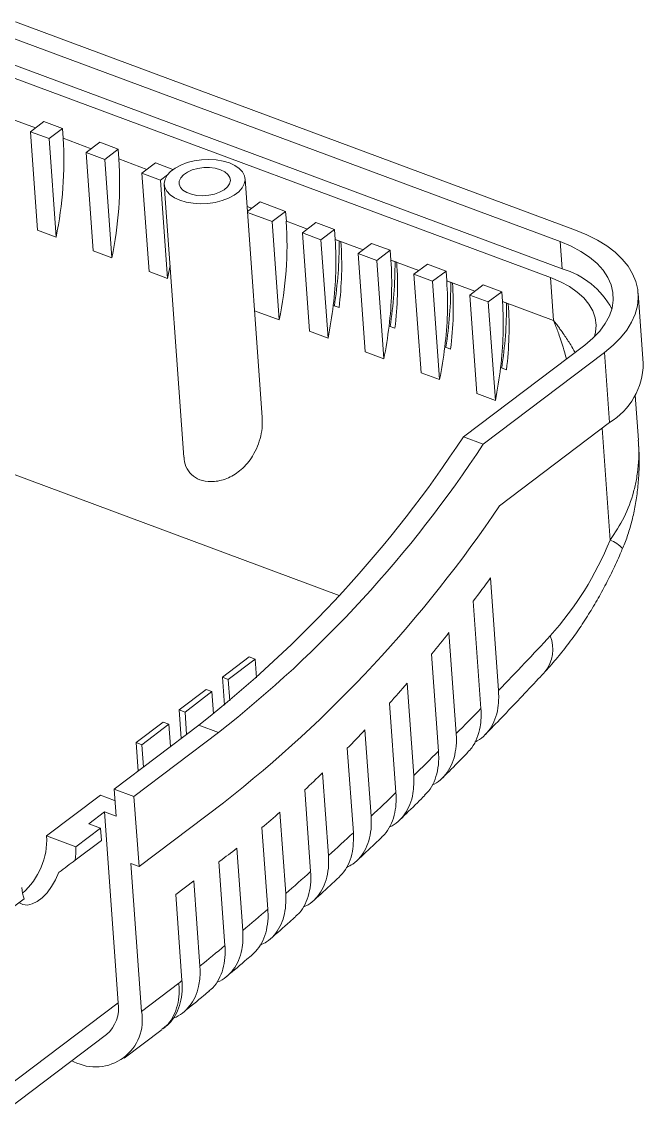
# Model space of a CAD drawing. Header units: inches. Extents: x 1958 to 3526, y 519 to 822.
# Drawn here: x 2273.22 to 2294.32, y 601.33 to 638.32 of the extents above; entities that cross this region are included whole.
import ezdxf

# ---------------------------------------------------------------- set-up
doc = ezdxf.new("R2010")
doc.units = ezdxf.units.IN

msp = doc.modelspace()

# ---------------------------------------------------------------- linework, layer by layer
at = {"color": 7, "linetype": 'Continuous', "lineweight": 15}
for p, q in [((2272.999, 638.32), (2292.026, 631.241)), ((2291.507, 630.848), (2272.48, 637.927)), ((2291.573, 629.928), (2272.546, 637.007)), ((2272.149, 636.707), (2291.176, 629.628)), ((2273.509, 634.584), (2273.967, 634.931)), ((2273.967, 634.931), (2274.599, 634.696)), ((2274.141, 634.349), (2273.509, 634.584)), ((2273.749, 631.24), (2273.509, 634.584)), ((2274.599, 634.696), (2274.141, 634.349)), ((2274.381, 631.005), (2274.141, 634.349)), ((2274.623, 634.362), (2274.599, 634.696)), ((2275.404, 633.879), (2275.862, 634.226)), ((2275.862, 634.226), (2276.494, 633.991)), ((2276.494, 633.991), (2276.036, 633.644)), ((2276.518, 633.657), (2276.494, 633.991)), ((2275.644, 630.536), (2275.404, 633.879)), ((2276.036, 633.644), (2275.404, 633.879)), ((2276.276, 630.301), (2276.036, 633.644)), ((2277.299, 633.174), (2277.757, 633.521)), ((2277.757, 633.521), (2278.352, 633.299)), ((2277.539, 629.831), (2277.299, 633.174)), ((2277.93, 632.939), (2277.299, 633.174)), ((2278.163, 633.116), (2277.93, 632.939)), ((2278.17, 629.596), (2277.93, 632.939)), ((2281.383, 624.874), (2280.8, 632.988)), ((2278.057, 632.791), (2278.722, 623.527)), ((2281.31, 632.199), (2280.88, 631.874)), ((2282.178, 631.876), (2281.31, 632.199)), ((2280.883, 631.841), (2281.72, 631.529)), ((2282.178, 631.876), (2281.72, 631.529)), ((2282.202, 631.542), (2282.178, 631.876)), ((2281.96, 628.186), (2281.72, 631.529)), ((2283.204, 631.494), (2282.746, 631.147)), ((2283.836, 631.259), (2283.204, 631.494)), ((2274.381, 631.005), (2273.749, 631.24)), ((2282.746, 631.147), (2283.378, 630.913)), ((2282.986, 627.804), (2282.746, 631.147)), ((2283.378, 630.913), (2283.836, 631.259)), ((2283.86, 630.925), (2283.836, 631.259)), ((2283.618, 627.569), (2283.378, 630.913)), ((2283.86, 630.924), (2283.86, 630.925)), ((2283.86, 630.924), (2284.057, 630.851)), ((2285.099, 630.789), (2284.641, 630.443)), ((2285.731, 630.554), (2285.099, 630.789)), ((2291.573, 629.928), (2291.507, 630.848)), ((2276.276, 630.301), (2275.644, 630.536)), ((2284.641, 630.443), (2285.273, 630.208)), ((2284.881, 627.099), (2284.641, 630.443)), ((2285.273, 630.208), (2285.731, 630.554)), ((2285.755, 630.22), (2285.731, 630.554)), ((2285.513, 626.864), (2285.273, 630.208)), ((2285.755, 630.219), (2285.755, 630.22)), ((2285.755, 630.219), (2285.952, 630.146)), ((2286.994, 630.084), (2286.536, 629.738)), ((2287.626, 629.849), (2286.994, 630.084)), ((2278.17, 629.596), (2277.539, 629.831)), ((2286.536, 629.738), (2287.168, 629.503)), ((2286.776, 626.394), (2286.536, 629.738)), ((2287.168, 629.503), (2287.626, 629.849)), ((2287.65, 629.515), (2287.626, 629.849)), ((2291.176, 629.628), (2291.281, 628.164)), ((2287.408, 626.159), (2287.168, 629.503)), ((2287.65, 629.515), (2287.847, 629.441)), ((2287.65, 629.515), (2287.65, 629.515)), ((2288.889, 629.379), (2288.431, 629.033)), ((2289.52, 629.144), (2288.889, 629.379)), ((2288.431, 629.033), (2289.062, 628.798)), ((2288.671, 625.689), (2288.431, 629.033)), ((2289.062, 628.798), (2289.52, 629.144)), ((2289.302, 625.454), (2289.062, 628.798)), ((2289.544, 628.81), (2289.52, 629.144)), ((2289.544, 628.81), (2289.742, 628.736)), ((2289.544, 628.81), (2289.544, 628.81)), ((2291.281, 628.164), (2289.544, 628.81)), ((2294.324, 626.709), (2294.153, 629.094)), ((2281.123, 628.497), (2281.96, 628.186)), ((2283.993, 628.609), (2283.795, 628.683)), ((2282.986, 627.804), (2283.618, 627.569)), ((2285.888, 627.904), (2285.69, 627.978)), ((2288.215, 624.216), (2292.338, 627.334)), ((2284.881, 627.099), (2285.513, 626.864)), ((2287.782, 627.199), (2287.585, 627.273)), ((2293.009, 627.085), (2288.886, 623.966)), ((2293.18, 624.7), (2293.009, 627.085)), ((2289.677, 626.494), (2289.48, 626.568)), ((2286.776, 626.394), (2287.408, 626.159)), ((2288.671, 625.689), (2289.302, 625.454)), ((2294.16, 624.107), (2294.05, 625.636)), ((2293.18, 624.7), (2289.443, 621.873)), ((2288.215, 624.216), (2288.886, 623.966)), ((2289.411, 615.6), (2289.137, 619.423)), ((2288.55, 618.63), (2288.812, 614.983)), ((2287.971, 614.132), (2287.725, 617.562)), ((2280.945, 616.739), (2280.028, 616.046)), ((2281.142, 616.666), (2280.226, 615.973)), ((2280.945, 616.739), (2281.142, 616.666)), ((2281.188, 616.032), (2281.142, 616.666)), ((2287.134, 616.829), (2287.37, 613.533)), ((2280.028, 616.046), (2280.096, 615.101)), ((2280.226, 615.973), (2280.028, 616.046)), ((2280.278, 615.25), (2280.226, 615.973)), ((2286.528, 612.707), (2286.303, 615.842)), ((2279.479, 615.63), (2278.563, 614.937)), ((2279.676, 615.557), (2278.76, 614.864)), ((2279.479, 615.63), (2279.676, 615.557)), ((2279.73, 614.806), (2279.676, 615.557)), ((2285.708, 615.165), (2285.926, 612.127)), ((2278.563, 614.937), (2278.632, 613.967)), ((2278.76, 614.864), (2278.563, 614.937)), ((2278.814, 614.105), (2278.76, 614.864)), ((2279.228, 614.418), (2276.356, 612.246)), ((2278.013, 614.521), (2277.097, 613.828)), ((2278.21, 614.448), (2277.294, 613.755)), ((2278.013, 614.521), (2278.21, 614.448)), ((2278.265, 613.689), (2278.21, 614.448)), ((2279.899, 614.169), (2279.228, 614.418)), ((2279.899, 614.169), (2277.027, 611.996)), ((2285.082, 611.326), (2284.871, 614.254)), ((2277.097, 613.828), (2277.166, 612.859)), ((2277.294, 613.755), (2277.097, 613.828)), ((2277.348, 612.996), (2277.294, 613.755)), ((2284.272, 613.631), (2284.478, 610.764)), ((2283.632, 609.988), (2283.431, 612.794)), ((2276.356, 612.246), (2277.027, 611.996)), ((2276.356, 612.246), (2276.422, 611.326)), ((2282.828, 612.223), (2283.027, 609.444)), ((2275.894, 612.039), (2274.061, 610.653)), ((2276.367, 611.863), (2275.894, 612.039)), ((2276.383, 611.875), (2276.367, 611.863)), ((2277.027, 611.996), (2277.199, 609.611)), ((2280.071, 611.784), (2277.199, 609.611)), ((2276.028, 611.472), (2275.493, 611.068)), ((2276.028, 611.472), (2276.493, 604.987)), ((2276.422, 611.326), (2276.028, 611.472)), ((2282.18, 608.693), (2281.981, 611.458)), ((2275.888, 610.921), (2275.493, 611.068)), ((2275.888, 610.921), (2275.048, 610.286)), ((2275.918, 610.503), (2275.888, 610.921)), ((2281.375, 610.936), (2281.574, 608.166)), ((2274.061, 610.653), (2275.048, 610.286)), ((2275.026, 609.828), (2275.918, 610.503)), ((2280.724, 607.44), (2280.523, 610.242)), ((2276.922, 609.714), (2277.283, 604.693)), ((2276.922, 609.714), (2277.199, 609.611)), ((2279.945, 609.795), (2279.913, 609.77)), ((2279.913, 609.77), (2280.117, 606.93)), ((2279.058, 609.124), (2278.447, 608.662)), ((2279.265, 606.229), (2279.058, 609.124)), ((2272.491, 607.911), (2273.298, 608.521)), ((2278.447, 608.662), (2278.657, 605.737)), ((2277.283, 604.693), (2278.553, 605.654)), ((2276.696, 603.106), (2277.987, 604.082)), ((2278.004, 604.096), (2278.099, 604.171)), ((2272.694, 601.333), (2276.093, 603.904)), ((2274.911, 603.01), (2274.985, 602.983))]:
    msp.add_line(p, q, dxfattribs=at)
at = {"color": 8, "linetype": 'Continuous', "lineweight": 15}
for p, q in [((2273.679, 634.713), (2272.254, 635.243)), ((2275.574, 634.008), (2274.623, 634.362)), ((2277.469, 633.303), (2276.518, 633.657)), ((2281.022, 631.981), (2280.868, 632.038)), ((2282.917, 631.276), (2282.202, 631.542)), ((2284.811, 630.571), (2283.86, 630.925)), ((2286.706, 629.866), (2285.755, 630.22)), ((2288.601, 629.161), (2287.65, 629.515)), ((2266.872, 625.194), (2283.998, 618.822)), ((2293.198, 620.704), (2292.925, 624.507)), ((2272.641, 602.073), (2276.493, 604.987))]:
    msp.add_line(p, q, dxfattribs=at)
at = {"color": 7, "linetype": 'Continuous', "lineweight": 15, "flags": 128}
for points in [[(2280.269, 633.524), (2280.055, 633.588), (2279.82, 633.627), (2279.571, 633.642), (2279.318, 633.631), (2279.069, 633.594), (2278.831, 633.534), (2278.614, 633.451), (2278.425, 633.35), (2278.27, 633.233), (2278.155, 633.104), (2278.083, 632.967), (2278.056, 632.829), (2278.077, 632.692), (2278.143, 632.562), (2278.253, 632.443), (2278.404, 632.339), (2278.589, 632.254), (2278.803, 632.19), (2279.038, 632.151), (2279.286, 632.136), (2279.539, 632.147), (2279.789, 632.184), (2280.026, 632.244), (2280.243, 632.327), (2280.432, 632.428), (2280.587, 632.545), (2280.703, 632.674), (2280.775, 632.811), (2280.801, 632.95), (2280.781, 633.086), (2280.714, 633.217), (2280.604, 633.335), (2280.454, 633.439), (2280.269, 633.524)], [(2279.963, 633.293), (2279.789, 633.342), (2279.596, 633.366), (2279.394, 633.364), (2279.194, 633.337), (2279.006, 633.285), (2278.841, 633.212), (2278.708, 633.122), (2278.614, 633.019), (2278.563, 632.909), (2278.56, 632.799), (2278.603, 632.693), (2278.69, 632.597), (2278.818, 632.517), (2278.978, 632.458), (2279.163, 632.421), (2279.362, 632.41), (2279.564, 632.425), (2279.76, 632.464), (2279.937, 632.527), (2280.087, 632.609), (2280.202, 632.706), (2280.275, 632.813), (2280.302, 632.924), (2280.282, 633.033), (2280.216, 633.135), (2280.108, 633.223), (2279.963, 633.293)], [(2292.026, 631.241), (2292.413, 631.081), (2292.767, 630.901), (2293.086, 630.702), (2293.368, 630.486), (2293.61, 630.255), (2293.809, 630.01), (2293.965, 629.754), (2294.075, 629.49), (2294.139, 629.218), (2294.157, 628.942), (2294.127, 628.664), (2294.051, 628.387), (2293.93, 628.112), (2293.763, 627.842), (2293.553, 627.579), (2293.301, 627.326), (2293.009, 627.085)], [(2292.338, 627.334), (2292.615, 627.566), (2292.848, 627.811), (2293.036, 628.065), (2293.176, 628.326), (2293.266, 628.591), (2293.306, 628.858), (2293.296, 629.123), (2293.234, 629.383), (2293.123, 629.635), (2292.962, 629.878), (2292.755, 630.107), (2292.503, 630.321), (2292.208, 630.518), (2291.875, 630.694), (2291.507, 630.848)], [(2278.254, 630.053), (2278.251, 630.035), (2278.17, 629.596)], [(2291.176, 629.628), (2291.514, 629.484), (2291.818, 629.32), (2292.082, 629.136), (2292.304, 628.935), (2292.482, 628.719), (2292.612, 628.492), (2292.694, 628.256), (2292.725, 628.013), (2292.707, 627.768), (2292.672, 627.621)], [(2273.114, 608.387), (2273.251, 608.322), (2273.405, 608.307), (2273.57, 608.342), (2273.741, 608.425), (2273.912, 608.555), (2274.077, 608.725), (2274.23, 608.931), (2274.366, 609.165), (2274.48, 609.42)]]:
    msp.add_lwpolyline(points, dxfattribs=at)
at = {"color": 7, "linetype": 'Continuous', "lineweight": 15}
for centre, radius, start, end in [((2261.922, 633.591), 12.724, 348.2783, 3.4754), ((2263.816, 632.886), 12.724, 348.2783, 3.4754), ((2269.501, 630.771), 12.724, 348.2783, 3.4754), ((2272.018, 630.144), 11.868, 352.9277, 3.771), ((2269.507, 630.863), 14.493, 351.2907, 0.0353), ((2272.215, 630.07), 11.868, 352.9277, 3.771), ((2273.913, 629.439), 11.868, 352.9277, 3.771), ((2271.401, 630.158), 14.493, 351.2907, 0.0353), ((2274.11, 629.366), 11.868, 352.9277, 3.771), ((2290.758, 627.191), 2.856, 28.816, 73.4117), ((2275.808, 628.734), 11.868, 352.9277, 3.771), ((2273.296, 629.453), 14.493, 351.2907, 0.0353), ((2276.005, 628.661), 11.868, 352.9277, 3.771), ((2277.702, 628.029), 11.868, 352.9277, 3.771), ((2269.332, 630.415), 14.567, 348.7314, 353.169), ((2275.191, 628.749), 14.493, 351.2907, 0.0353), ((2277.9, 627.956), 11.868, 352.9277, 3.771), ((2271.227, 629.71), 14.567, 348.7314, 353.169), ((2273.122, 629.005), 14.567, 348.7314, 353.169), ((2275.016, 628.3), 14.567, 348.7314, 353.169), ((2291.927, 626.743), 2.397, 301.5212, 359.1898), ((2253.76, 646.8), 41.197, 308.1848, 326.7563), ((2254.432, 646.55), 41.197, 308.1848, 326.7563), ((2252.879, 646.442), 44.052, 308.1169, 326.1008), ((2282.923, 624.866), 11.086, 318.0438, 337.9471), ((2242.352, 653.432), 57.84, 323.0079, 323.98543), ((2245.485, 651.012), 53.88, 320.6224, 321.6242), ((2194.158, 707.55), 132.394, 316.01084, 317.11635), ((2248.559, 648.424), 49.862, 318.1617, 319.1978), ((2197.971, 703.858), 127.086, 315.08721, 315.62644), ((2251.522, 645.702), 45.838, 315.6008, 316.6818), ((2200.77, 701.048), 123.12, 314.15005, 314.6989), ((2254.321, 642.885), 41.867, 312.9133, 314.0504), ((2203.493, 698.224), 119.197, 313.19546, 313.75458), ((2256.903, 640.028), 38.016, 310.0706, 311.2759), ((2206.153, 695.37), 115.296, 312.22203, 312.79225), ((2271.649, 610.526), 2.415, 311.2438, 3.0194), ((2273.008, 610.156), 2.045, 350.7673, 3.6451), ((2259.226, 637.182), 34.341, 307.1078, 308.3276), ((2208.734, 692.505), 111.44, 311.22859, 311.81068), ((2274.451, 608.971), 1.238, 183.2699, 201.2886), ((2211.225, 689.641), 107.643, 310.21371, 310.80841), ((2213.641, 686.762), 103.885, 309.17596, 309.78421), ((2216.583, 683.117), 99.201, 308.65963, 308.73625), ((2275.288, 604.817), 1.218, 311.4039, 8.0201), ((2275.718, 604.397), 1.593, 242.6303, 10.7094)]:
    msp.add_arc(centre, radius, start, end, dxfattribs=at)
at = {"color": 8, "linetype": 'Continuous', "lineweight": 15}
for centre, radius, start, end in [((2292.879, 619.788), 0.97, 40.3601, 70.7889), ((2289.995, 617.004), 1.256, 322.3028, 20.9963)]:
    msp.add_arc(centre, radius, start, end, dxfattribs=at)
at = {"color": 7, "linetype": 'Continuous', "lineweight": 15}
msp.add_ellipse((2274.527, 609.446), major_axis=(1.427, 1.07), ratio=0.00373, start_param=1.210716, end_param=1.600607, dxfattribs=at)
at = {"color": 8, "linetype": 'Continuous', "lineweight": 15}
for points, knots in [([(2292.007, 627.084), (2291.96, 627.17), (2291.846, 627.375), (2291.669, 627.637), (2291.516, 627.854), (2291.423, 627.98), (2291.366, 628.055), (2291.332, 628.099), (2291.312, 628.125), (2291.299, 628.141), (2291.292, 628.15), (2291.287, 628.157), (2291.284, 628.161), (2291.281, 628.164)], [0, 0, 0, 0, 0.227776, 0.542001, 0.727305, 0.837417, 0.90302, 0.942142, 0.96548, 0.979404, 0.98832, 0.990818, 1, 1, 1, 1]), ([(2291.281, 628.164), (2291.283, 628.16), (2291.287, 628.149), (2291.304, 628.107), (2291.368, 627.946), (2291.526, 627.533), (2291.641, 627.134), (2291.718, 626.865)], [0, 0, 0, 0, 0.009487, 0.026155, 0.101061, 0.393581, 1, 1, 1, 1]), ([(2293.198, 620.704), (2293.367, 620.959), (2293.71, 621.478), (2293.965, 622.188), (2294.103, 622.79), (2294.164, 623.266), (2294.184, 623.715), (2294.163, 623.996), (2294.154, 624.106)], [0, 0, 0, 0, 0.249758, 0.507103, 0.625313, 0.767148, 0.908994, 1, 1, 1, 1])]:
    msp.add_open_spline(points, degree=3, knots=knots, dxfattribs=at)
at = {"color": 7, "linetype": 'Continuous', "lineweight": 15}
for points, knots in [([(2281.378, 624.874), (2281.382, 624.782), (2281.394, 624.573), (2281.34, 624.241), (2281.232, 623.891), (2281.075, 623.58), (2280.884, 623.315), (2280.682, 623.108), (2280.464, 622.944), (2280.239, 622.821), (2280.001, 622.735), (2279.696, 622.679), (2279.351, 622.707), (2279.027, 622.865), (2278.818, 623.122), (2278.723, 623.355), (2278.73, 623.503), (2278.732, 623.527)], [0, 0, 0, 0, 0.060084, 0.137008, 0.214829, 0.292598, 0.355375, 0.418098, 0.470969, 0.523801, 0.576981, 0.630124, 0.723532, 0.809851, 0.89485, 0.982922, 1, 1, 1, 1]), ([(2293.619, 620.416), (2293.645, 620.476), (2293.739, 620.689), (2293.864, 621.073), (2293.996, 621.568), (2294.093, 622.084), (2294.159, 622.62), (2294.188, 623.175), (2294.189, 623.673), (2294.165, 623.984), (2294.156, 624.105)], [0, 0, 0, 0, 0.052436, 0.185605, 0.321409, 0.460548, 0.603684, 0.751357, 0.90381, 1, 1, 1, 1]), ([(2290.989, 616.236), (2291.064, 616.319), (2291.277, 616.552), (2291.613, 616.958), (2291.989, 617.458), (2292.345, 617.98), (2292.679, 618.521), (2292.991, 619.08), (2293.281, 619.654), (2293.486, 620.102), (2293.594, 620.358), (2293.618, 620.416)], [0, 0, 0, 0, 0.071234, 0.200488, 0.329054, 0.457012, 0.584358, 0.71115, 0.837491, 0.963503, 1, 1, 1, 1]), ([(2288.965, 614.105), (2289.15, 614.296), (2289.751, 614.916), (2290.425, 615.63), (2290.913, 616.154), (2290.989, 616.236)], [0, 0, 0, 0, 0.273212, 0.886978, 1, 1, 1, 1]), ([(2288.608, 613.851), (2288.635, 613.862), (2288.77, 613.917), (2288.963, 614.088), (2289.18, 614.361), (2289.329, 614.703), (2289.422, 615.113), (2289.415, 615.43), (2289.411, 615.6)], [0, 0, 0, 0, 0.0464589, 0.2297187, 0.4129921, 0.5992262, 0.7854703, 1, 1, 1, 1]), ([(2288.812, 614.983), (2288.816, 614.875), (2288.824, 614.659), (2288.786, 614.317), (2288.687, 613.972), (2288.54, 613.678), (2288.404, 613.544), (2288.353, 613.493)], [0, 0, 0, 0, 0.176822, 0.353642, 0.600871, 0.848084, 1, 1, 1, 1]), ([(2287.156, 612.385), (2287.18, 612.394), (2287.311, 612.444), (2287.505, 612.608), (2287.725, 612.876), (2287.881, 613.212), (2287.969, 613.601), (2287.984, 613.918), (2287.973, 614.1), (2287.971, 614.132)], [0, 0, 0, 0, 0.039289, 0.220988, 0.404675, 0.588374, 0.774461, 0.960553, 1, 1, 1, 1]), ([(2287.37, 613.533), (2287.374, 613.449), (2287.385, 613.216), (2287.345, 612.857), (2287.228, 612.484), (2287.078, 612.205), (2286.945, 612.081), (2286.898, 612.037)], [0, 0, 0, 0, 0.135566, 0.379108, 0.622642, 0.865641, 1, 1, 1, 1]), ([(2287.512, 612.63), (2287.706, 612.824), (2287.989, 613.107), (2288.272, 613.395), (2288.361, 613.486)], [0, 0, 0, 0, 0.684291, 1, 1, 1, 1]), ([(2285.702, 610.956), (2285.707, 610.958), (2285.823, 610.997), (2286.007, 611.143), (2286.243, 611.394), (2286.409, 611.719), (2286.533, 612.145), (2286.53, 612.499), (2286.528, 612.707)], [0, 0, 0, 0, 0.008432, 0.190044, 0.371663, 0.554996, 0.738334, 1, 1, 1, 1]), ([(2285.926, 612.127), (2285.93, 611.991), (2285.938, 611.72), (2285.873, 611.337), (2285.74, 610.993), (2285.592, 610.748), (2285.472, 610.648), (2285.441, 610.623)], [0, 0, 0, 0, 0.219146, 0.438289, 0.677849, 0.9174, 1, 1, 1, 1]), ([(2286.056, 611.199), (2286.256, 611.393), (2286.54, 611.668), (2286.823, 611.947), (2286.906, 612.029)], [0, 0, 0, 0, 0.705921, 1, 1, 1, 1]), ([(2284.245, 609.584), (2284.319, 609.619), (2284.497, 609.704), (2284.719, 609.923), (2284.913, 610.22), (2285.038, 610.579), (2285.095, 610.952), (2285.086, 611.213), (2285.082, 611.326)], [0, 0, 0, 0, 0.128661, 0.310503, 0.492353, 0.675515, 0.85868, 1, 1, 1, 1]), ([(2284.478, 610.764), (2284.481, 610.58), (2284.486, 610.25), (2284.38, 609.835), (2284.223, 609.497), (2284.064, 609.328), (2283.985, 609.243)], [0, 0, 0, 0, 0.2936237, 0.5295006, 0.7653723, 1, 1, 1, 1]), ([(2284.595, 609.81), (2284.802, 610.004), (2285.087, 610.27), (2285.37, 610.541), (2285.448, 610.615)], [0, 0, 0, 0, 0.726768, 1, 1, 1, 1]), ([(2282.778, 608.243), (2282.808, 608.254), (2282.949, 608.304), (2283.153, 608.467), (2283.377, 608.731), (2283.537, 609.062), (2283.628, 609.446), (2283.645, 609.765), (2283.634, 609.951), (2283.632, 609.988)], [0, 0, 0, 0, 0.049698, 0.229553, 0.410152, 0.590755, 0.772262, 0.953772, 1, 1, 1, 1]), ([(2283.027, 609.444), (2283.031, 609.326), (2283.041, 609.062), (2282.981, 608.685), (2282.85, 608.33), (2282.691, 608.071), (2282.558, 607.96), (2282.512, 607.922)], [0, 0, 0, 0, 0.184474, 0.416532, 0.648588, 0.880351, 1, 1, 1, 1]), ([(2283.131, 608.462), (2283.344, 608.656), (2283.629, 608.914), (2283.913, 609.177), (2283.985, 609.243)], [0, 0, 0, 0, 0.747259, 1, 1, 1, 1]), ([(2281.312, 606.946), (2281.387, 606.98), (2281.568, 607.06), (2281.796, 607.271), (2281.995, 607.563), (2282.125, 607.907), (2282.191, 608.285), (2282.184, 608.557), (2282.18, 608.693)], [0, 0, 0, 0, 0.127294, 0.30637, 0.485954, 0.66554, 0.832769, 1, 1, 1, 1]), ([(2281.574, 608.166), (2281.577, 608.099), (2281.588, 607.884), (2281.556, 607.543), (2281.45, 607.17), (2281.283, 606.856), (2281.124, 606.701), (2281.048, 606.627)], [0, 0, 0, 0, 0.103668, 0.332019, 0.560368, 0.78861, 1, 1, 1, 1]), ([(2281.663, 607.157), (2281.882, 607.349), (2282.168, 607.599), (2282.453, 607.854), (2282.52, 607.913)], [0, 0, 0, 0, 0.765735, 1, 1, 1, 1]), ([(2279.843, 605.684), (2279.851, 605.687), (2279.973, 605.722), (2280.167, 605.861), (2280.411, 606.102), (2280.588, 606.417), (2280.692, 606.756), (2280.736, 607.101), (2280.728, 607.327), (2280.724, 607.44)], [0, 0, 0, 0, 0.012936, 0.190699, 0.368463, 0.54652, 0.724579, 0.862289, 1, 1, 1, 1]), ([(2280.117, 606.93), (2280.118, 606.902), (2280.129, 606.726), (2280.115, 606.416), (2280.029, 606.029), (2279.869, 605.701), (2279.713, 605.483), (2279.595, 605.401), (2279.571, 605.384)], [0, 0, 0, 0, 0.042841, 0.267619, 0.492397, 0.717148, 0.941896, 1, 1, 1, 1]), ([(2280.191, 605.892), (2280.415, 606.082), (2280.702, 606.325), (2280.988, 606.571), (2281.05, 606.625)], [0, 0, 0, 0, 0.784053, 1, 1, 1, 1]), ([(2278.368, 604.467), (2278.37, 604.467), (2278.487, 604.498), (2278.678, 604.631), (2278.929, 604.863), (2279.113, 605.171), (2279.243, 605.562), (2279.281, 605.927), (2279.269, 606.17), (2279.265, 606.229)], [0, 0, 0, 0, 0.002902, 0.17926, 0.355619, 0.532102, 0.708585, 0.928866, 1, 1, 1, 1]), ([(2277.977, 604.096), (2278.028, 604.129), (2278.172, 604.224), (2278.34, 604.468), (2278.487, 604.797), (2278.563, 605.185), (2278.567, 605.48), (2278.554, 605.642), (2278.553, 605.654)], [0, 0, 0, 0, 0.116754, 0.329818, 0.549062, 0.762126, 0.981369, 1, 1, 1, 1]), ([(2278.657, 605.737), (2278.66, 605.689), (2278.671, 605.494), (2278.648, 605.169), (2278.553, 604.789), (2278.383, 604.47), (2278.228, 604.263), (2278.113, 604.189), (2278.094, 604.177)], [0, 0, 0, 0, 0.0719593, 0.293187, 0.5144137, 0.7356444, 0.9568739, 1, 1, 1, 1]), ([(2278.715, 604.669), (2278.945, 604.857), (2279.232, 605.092), (2279.519, 605.33), (2279.576, 605.378)], [0, 0, 0, 0, 0.800868, 1, 1, 1, 1])]:
    msp.add_open_spline(points, degree=3, knots=knots, dxfattribs=at)

doc.saveas('drawing.dxf')
